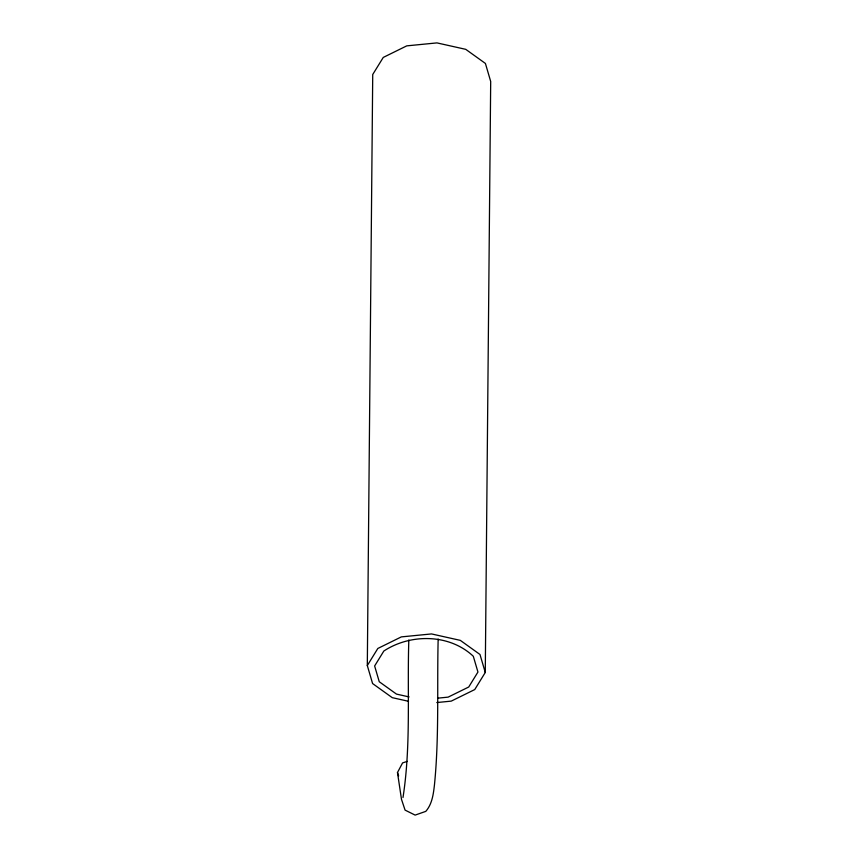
<?xml version="1.0" encoding="UTF-8"?>
<svg xmlns="http://www.w3.org/2000/svg" width="858" height="858" viewBox="0 0 858 858"><rect width="100%" height="100%" fill="white"/><g stroke="black" fill="none" stroke-linecap="round" stroke-linejoin="round"><path stroke-width="1.29" d="M408.526 701.297L392.256 697.661L372.587 683.547L367.31 665.54L372.726 74.507L383.258 57.432L406.767 45.86L436.958 42.9L465.744 49.335L485.414 63.449L490.69 81.456L485.274 672.479L474.742 689.564L451.233 701.125L436.797 702.552M408.826 639.982C407.11 692.449 411.111 745.452 402.992 797.532M438.159 639.06C436.958 687.58 439.275 736.271 434.48 784.652C433.408 793.993 432.218 804 425.793 811.368L415.133 815.1L405.073 810.113L401.49 799.334L397.479 772.532L402.574 762.912L407.336 761.368M367.31 665.54L377.831 648.466L401.34 636.893L431.531 633.933L460.317 640.368L479.987 654.482L485.274 672.479M437.559 698.176L448.133 697.136L468.725 687.011L477.938 672.05L473.316 656.284C449.485 633.794 410.596 633.451 383.848 651.018L374.635 665.969L379.257 681.745L396.482 694.101L409.094 696.921M397.479 772.532L398.638 775.922"/></g></svg>
